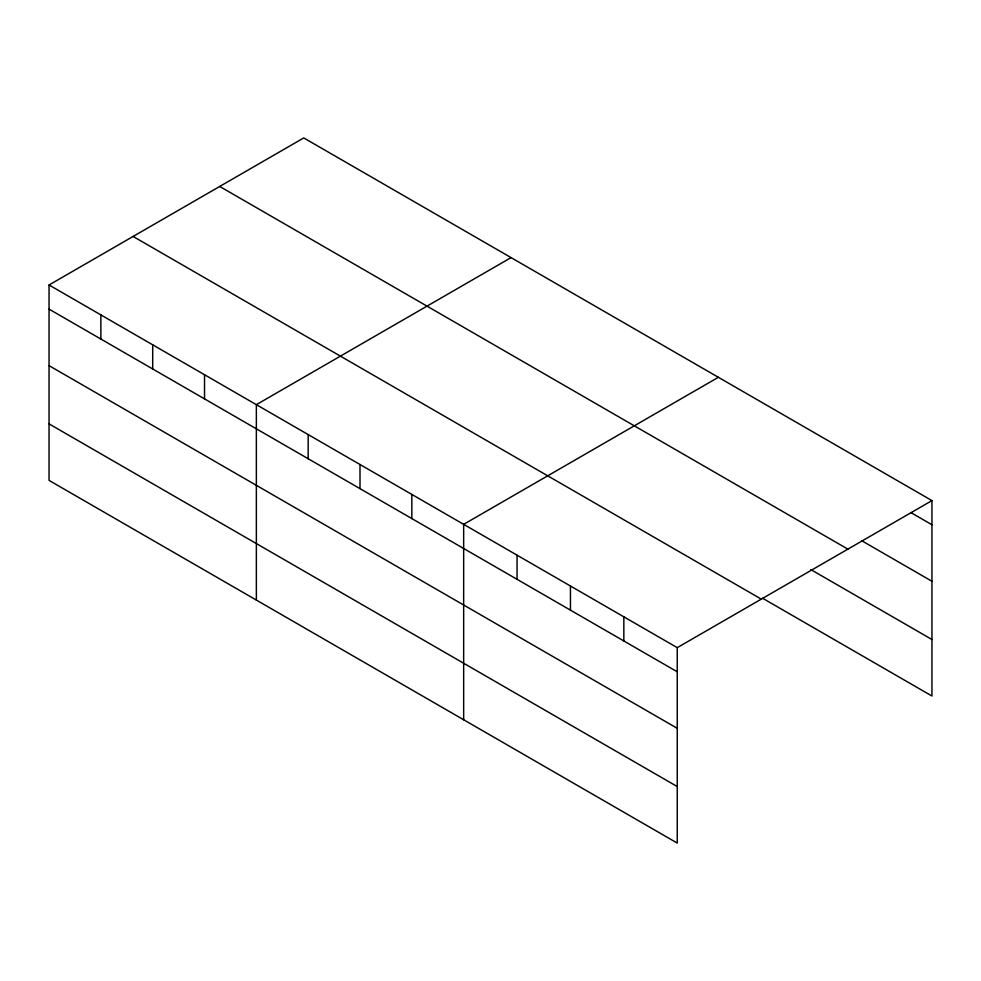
<?xml version="1.0" encoding="UTF-8"?>
<svg xmlns="http://www.w3.org/2000/svg" width="981" height="981" viewBox="0 0 981 981"><rect width="100%" height="100%" fill="white"/><g stroke="black" fill="none" stroke-linecap="round" stroke-linejoin="round"><path stroke-width="1.47" d="M677.246 728.319L677.246 647.656L49.05 284.981L49.05 480.396L677.246 843.071L677.246 728.319L49.05 365.643M762.642 598.275L931.95 696.02L931.95 500.604L303.754 137.929L49.05 284.981M511.064 257.611L256.36 404.663L256.36 600.078M718.362 377.293L463.657 524.345L463.657 719.76M677.246 647.656L931.95 500.604M911.116 512.72L931.95 524.749M861.625 540.666L931.95 581.267M219.707 186.451L847.903 549.139M810.833 569.581L931.95 639.502M133.097 236.446L761.293 599.133M49.05 309.125L677.246 671.801M49.05 423.878L677.246 786.554M623.842 616.828L623.842 640.973M570.452 586L570.452 610.145M517.048 555.172L517.048 579.317M411.836 494.424L411.836 518.569M360.002 464.504L360.002 488.648M308.181 434.583L308.181 458.728M204.526 374.742L204.526 398.887M152.705 344.822L152.705 368.966M100.871 314.901L100.871 339.046"/></g></svg>
